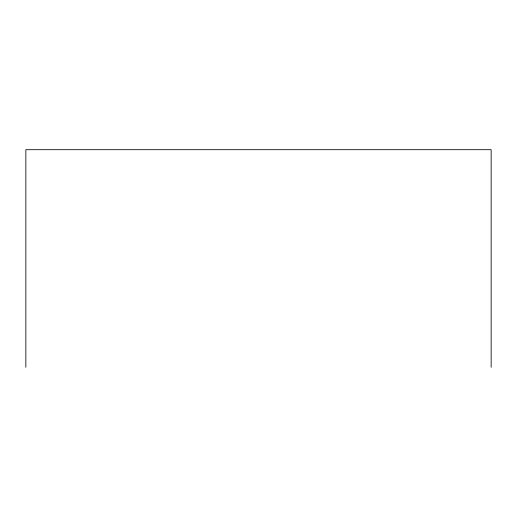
<?xml version="1.0" encoding="UTF-8"?>
<svg xmlns="http://www.w3.org/2000/svg" width="517" height="517" viewBox="0 0 517 517"><rect width="100%" height="100%" fill="white"/><g stroke="black" fill="none" stroke-linecap="round" stroke-linejoin="round"><path stroke-width="0.78" d="M491.15 367.309L491.15 149.691L25.85 149.691L25.85 367.309"/></g></svg>
